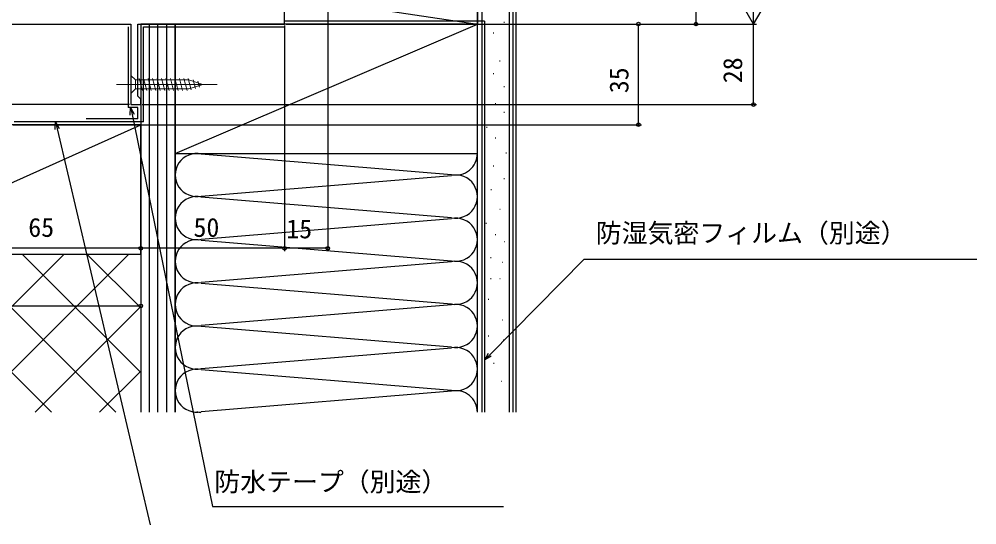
# Model space of a CAD drawing. Units: millimetres, scale not verified. Extents: x -525 to 525, y -783 to 779.
# Drawn here: x -302.4 to 30.5, y -137.9 to 38 of the extents above; entities that cross this region are included whole.
import ezdxf
from ezdxf.enums import TextEntityAlignment as Align

# ---------------------------------------------------------------- set-up
doc = ezdxf.new("R2010")
doc.units = ezdxf.units.MM
doc.header["$LTSCALE"] = 4
for name, color, linetype in [('0-2_YKK_11', 7, 'Continuous'), ('0-7_YKK_D', 6, 'Continuous'), ('0-9_YSS_K', 3, 'Continuous'), ('0-A_YSS_KE', 3, 'Continuous')]:
    doc.layers.add(name, color=color, linetype=linetype)
doc.layers.add('0-5_YKK_13', color=4, linetype='Continuous', lineweight=18)
doc.styles.add('ＭＳ ゴシック', font='')
doc.styles.get('ＭＳ ゴシック').set_extended_font_data('MS Gothic')

msp = doc.modelspace()

# ---------------------------------------------------------------- linework, layer by layer
at = {"layer": '0-2_YKK_11'}
msp.add_lwpolyline([(-324.107, 36.289), (-263.507, 36.289), (-263.507, 8.289), (-260.107, 8.289), (-260.107, 10.189), (-260.607, 10.689), (-261.107, 11.189), (-261.107, 36.289), (-210.107, 36.289), (-210.107, 40.531), (-210.227, 40.714), (-210.227, 41.264), (-210.107, 41.447), (-210.107, 44.089)], dxfattribs=at)
at = {"layer": '0-5_YKK_13'}
for p, q in [((-263.507, 18.389), (-263.507, 12.189)), ((-263.507, 18.389), (-261.957, 16.839)), ((-243.423, 16.839), (-261.957, 16.839)), ((-261.957, 16.839), (-261.957, 13.739)), ((-259.53, 13.189), (-260.656, 17.389)), ((-257.977, 13.189), (-259.103, 17.389)), ((-256.424, 13.189), (-257.55, 17.389)), ((-254.872, 13.189), (-255.997, 17.389)), ((-253.319, 13.189), (-254.444, 17.389)), ((-251.766, 13.189), (-252.891, 17.389)), ((-250.213, 13.189), (-251.338, 17.389)), ((-248.66, 13.189), (-249.785, 17.389)), ((-247.107, 13.189), (-248.232, 17.389)), ((-245.554, 13.189), (-246.68, 17.389)), ((-244.001, 13.189), (-245.127, 17.389)), ((-242.518, 13.448), (-243.574, 17.389)), ((-238.507, 15.289), (-243.423, 16.839)), ((-241.086, 13.9), (-241.899, 16.936)), ((-268.507, 15.289), (-233.507, 15.289)), ((-263.507, 12.189), (-261.957, 13.739)), ((-261.957, 13.739), (-243.423, 13.739)), ((-238.507, 15.289), (-243.423, 13.739)), ((-239.654, 14.351), (-240.203, 16.401))]:
    msp.add_line(p, q, dxfattribs=at)
at = {"layer": '0-7_YKK_D'}
for p, q in [((-195.107, 63.289), (-195.107, -42.711)), ((-67.107, 36.289), (-67.107, 66.289)), ((-47.107, 36.289), (-47.107, 54.476)), ((-47.107, 36.289), (-52.357, 45.382)), ((-47.107, 36.289), (-41.857, 45.382)), ((-210.107, 35.789), (-210.107, -42.711)), ((-210.107, 35.789), (-210.107, -42.711)), ((-209.607, 36.289), (-66.107, 36.289)), ((-209.607, 36.289), (-46.107, 36.289)), ((-209.607, 36.289), (-46.107, 36.289)), ((-209.607, 36.289), (-86.107, 36.289)), ((-87.107, 1.289), (-87.107, 36.289)), ((-47.107, 8.289), (-47.107, 36.289)), ((-264.007, 8.289), (-346.107, 8.289)), ((-259.608, 8.289), (-46.107, 8.289)), ((-260.107, 6.289), (-260.107, -42.711)), ((-260.107, 6.289), (-260.107, -42.711)), ((-304.407, 1.289), (-86.107, 1.289)), ((-260.107, -41.711), (-325.107, -41.711)), ((-210.107, -41.711), (-260.107, -41.711)), ((-195.107, -41.711), (-210.107, -41.711)), ((-260.107, -44.711), (-260.107, -62.711)), ((-360.107, -61.711), (-260.107, -61.711))]:
    msp.add_line(p, q, dxfattribs=at)
for points in [[(-263.763, 4.654), (-263.606, 7.289), (-262.424, 4.929)], [(-263.606, 7.289), (-263.093, 4.791), (-235.113, -131.497), (-133.994, -131.497)], [(-289.809, -0.35), (-289.726, 2.289), (-288.479, -0.037)], [(-289.726, 2.289), (-289.144, -0.193), (-256.84, -137.872)], [(-140.529, -80.521), (-138.739, -78.704), (-106.014, -45.5), (30.491, -45.5)], [(-138.253, -79.184), (-140.529, -80.521), (-139.226, -78.225)]]:
    msp.add_lwpolyline(points, dxfattribs=at)
for centre in [(-87.107, 36.289), (-67.107, 36.289), (-47.107, 8.289), (-87.107, 1.289), (-260.107, -41.711), (-260.107, -41.711), (-210.107, -41.711), (-210.107, -41.711), (-195.107, -41.711), (-260.107, -61.711)]:
    msp.add_circle(centre, 0.637, dxfattribs=at)
at = {"layer": '0-9_YSS_K'}
for p, q in [((-210.107, 46.289), (-143.107, 36.289)), ((-141.607, 46.289), (-141.607, -98.711)), ((-132.107, 46.289), (-132.107, -98.711)), ((-129.607, -98.711), (-129.607, 46.289)), ((-129.607, -98.711), (-129.607, 46.289)), ((-133.908, 36.975), (-133.708, 36.975)), ((-260.107, 36.289), (-260.107, -98.711)), ((-248.107, 36.289), (-260.107, 36.289)), ((-257.107, -98.711), (-257.107, 36.289)), ((-254.107, -98.711), (-254.107, 36.289)), ((-251.107, 36.289), (-251.107, -98.711)), ((-248.107, -98.711), (-248.107, 36.289)), ((-248.107, -8.711), (-143.107, 36.289)), ((-137.638, 33.245), (-137.438, 33.245)), ((-140.621, 28.023), (-140.421, 28.023)), ((-135.4, 23.547), (-135.2, 23.547)), ((-137.638, 19.071), (-137.438, 19.071)), ((-133.908, 14.595), (-133.708, 14.595)), ((-140.621, 11.611), (-140.421, 11.611)), ((-136.892, 8.627), (-136.692, 8.627)), ((-133.908, 5.644), (-133.708, 5.644)), ((-360.107, -43.711), (-260.107, 1.289)), ((-139.875, 0.422), (-139.675, 0.422)), ((-136.892, -3.308), (-136.692, -3.308)), ((-248.107, -8.711), (-248.107, -98.711)), ((-239.075, -8.869), (-152.138, -16.053)), ((-143.107, -72.434), (-143.107, -8.711)), ((-133.162, -8.53), (-132.962, -8.53)), ((-137.638, -13.006), (-137.438, -13.006)), ((-239.075, -23.553), (-152.138, -16.369)), ((-133.908, -17.482), (-133.708, -17.482)), ((-138.383, -21.212), (-138.183, -21.212)), ((-152.138, -31.053), (-239.075, -23.869)), ((-135.324, -28.143), (-135.124, -28.143)), ((-239.075, -38.553), (-152.138, -31.369)), ((-140.126, -32.945), (-139.926, -32.945)), ((-239.075, -38.869), (-152.138, -46.053)), ((-136.924, -36.946), (-136.724, -36.946)), ((-133.723, -39.347), (-133.523, -39.347)), ((-291.161, -98.711), (-346.161, -43.711)), ((-341.742, -98.711), (-286.742, -43.711)), ((-268.71, -98.711), (-323.71, -43.711)), ((-319.291, -98.711), (-264.291, -43.711)), ((-260.107, -84.863), (-301.259, -43.711)), ((-260.107, -62.413), (-278.809, -43.711)), ((-152.138, -46.369), (-239.075, -53.553)), ((-138.525, -44.949), (-138.325, -44.949)), ((-134.524, -46.55), (-134.324, -46.55)), ((-138.525, -52.152), (-138.325, -52.152)), ((-135.324, -52.152), (-135.124, -52.152)), ((-239.075, -53.869), (-152.138, -61.053)), ((-139.325, -59.355), (-139.125, -59.355)), ((-296.841, -98.711), (-260.107, -61.977)), ((-152.138, -61.369), (-239.075, -68.553)), ((-134.524, -66.558), (-134.324, -66.558)), ((-152.138, -76.053), (-239.075, -68.869)), ((-139.325, -72.16), (-139.125, -72.16)), ((-239.075, -83.553), (-152.138, -76.369)), ((-134.19, -73.584), (-133.99, -73.584)), ((-137.466, -81.694), (-137.266, -81.694)), ((-274.39, -98.711), (-260.107, -84.428)), ((-239.075, -83.869), (-152.138, -91.053)), ((-134.872, -87.921), (-134.672, -87.921)), ((-152.138, -91.369), (-239.075, -98.553))]:
    msp.add_line(p, q, dxfattribs=at)
msp.add_lwpolyline([(-210.107, 46.289), (-143.107, 46.289), (-143.107, 36.289), (-210.107, 36.289)], close=True, dxfattribs=at)
for centre, start, end in [((-240.607, -16.211), 78.21647, 281.78351), ((-150.607, -8.711), 258.21646, 0), ((-150.607, -23.711), 258.21646, 101.78354), ((-240.607, -31.211), 78.21647, 281.78351), ((-150.607, -38.711), 258.21646, 101.78354), ((-240.607, -46.211), 78.21647, 281.78351), ((-150.607, -53.711), 258.21646, 101.78354), ((-240.607, -61.211), 78.21647, 281.78352), ((-150.607, -68.711), 258.21646, 101.78354), ((-240.607, -76.211), 78.21647, 281.78351), ((-150.607, -83.711), 258.21646, 101.78354), ((-240.607, -91.211), 78.21647, 281.78351), ((-150.607, -98.711), 359.99997, 101.78354), ((-240.607, -106.211), 78.21647, 90.06416)]:
    msp.add_arc(centre, 7.5, start, end, dxfattribs=at)
at = {"layer": '0-A_YSS_KE'}
for p, q in [((-143.107, -98.711), (-143.107, 46.289)), ((-130.607, -98.711), (-130.607, 46.289)), ((-140.607, 37.289), (-210.107, 37.289)), ((-140.607, 37.289), (-140.607, -98.711)), ((-264.507, 35.289), (-264.507, 7.289)), ((-248.107, 36.289), (-248.107, -8.711)), ((-261.107, 7.289), (-264.507, 7.289)), ((-261.107, 3.289), (-261.107, 7.289)), ((-259.107, 2.289), (-304.107, 2.289)), ((-261.107, 3.289), (-279.107, 3.289)), ((-248.107, -8.711), (-143.107, -8.711))]:
    msp.add_line(p, q, dxfattribs=at)
for points in [[(-259.107, 2.289), (-259.107, 35.289), (-210.107, 35.289)], [(-143.107, -8.711), (-143.107, 36.289), (-248.107, 36.289)], [(-360.107, -43.711), (-260.107, -43.711), (-260.107, -98.711)]]:
    msp.add_lwpolyline(points, dxfattribs=at)
msp.add_lwpolyline([(-260.107, -43.711), (-260.107, 1.289), (-360.107, 1.289), (-360.107, -43.711)], close=True, dxfattribs=at)

# ---------------------------------------------------------------- texts
at = {"layer": '0-7_YKK_D', "style": 'ＭＳ ゴシック'}
for s, p in [('28', (-49.107, 15.718)), ('35', (-88.607, 12.244))]:
    msp.add_text(s, height=6.598, rotation=90, dxfattribs=at).set_placement(p, align=Align.BOTTOM_LEFT)
for s, p in [('65', (-299.178, -39.711)), ('50', (-241.754, -39.711)), ('15', (-209.51, -40.211)), ('防湿気密フィルム（別途）', (-101.948, -41.657)), ('防水テープ（別途）', (-234.533, -128.165))]:
    msp.add_text(s, height=6.598, dxfattribs=at).set_placement(p, align=Align.BOTTOM_LEFT)

doc.saveas('drawing.dxf')
